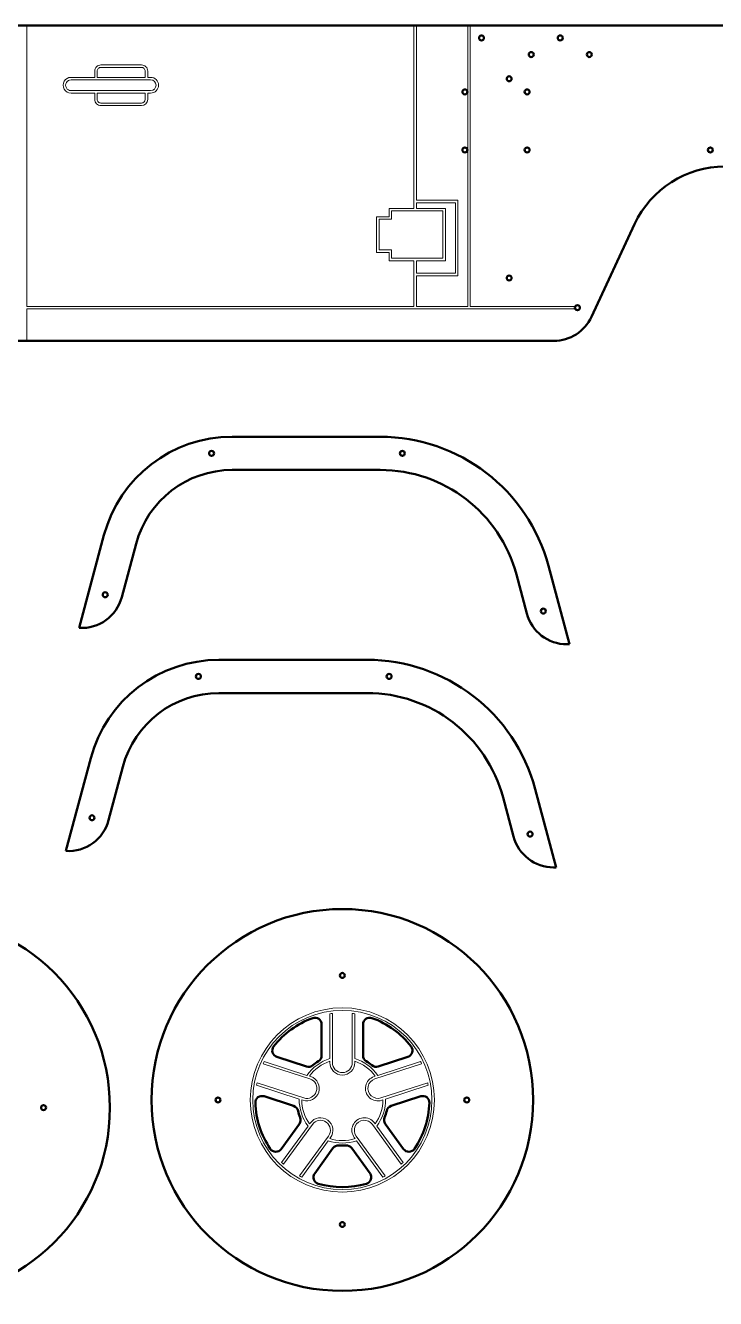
# Model space of a CAD drawing. Header units: millimetres. Extents: x -4457 to 5436, y 521 to 6420.
# Drawn here: x 830 to 1662, y 4861 to 6394 of the extents above; entities that cross this region are included whole.
import ezdxf

# ---------------------------------------------------------------- set-up
doc = ezdxf.new("R2010")
doc.units = ezdxf.units.MM
doc.header["$MEASUREMENT"] = 0
doc.layers.add('layer 1', color=7, linetype='Continuous')
doc.layers.add('layer 2', color=7, linetype='Continuous')

msp = doc.modelspace()

# ---------------------------------------------------------------- linework, layer by layer
at = {"layer": 'layer 1', "lineweight": 50}
for points in [[(2093.0169, 6394.3922), (2093.0169, 6394.3922), (15.0169, 6394.3922), (15.0169, 6394.3922)], [(1673.4654, 6224.3922), (1626.8296, 6224.3922), (1584.4175, 6197.3727), (1564.7084, 6155.1063)], [(1512.5542, 6043.2612), (1512.5542, 6043.2612), (1564.7084, 6155.1063), (1564.7084, 6155.1063)], [(1467.2388, 6014.3922), (1486.6704, 6014.3922), (1504.3421, 6025.6503), (1512.5542, 6043.2612)], [(720.0982, 6014.3922), (720.0982, 6014.3922), (1467.2388, 6014.3922), (1467.2388, 6014.3922)], [(1079.3071, 5898.8762), (1006.8902, 5898.8762), (943.5018, 5850.2367), (924.759, 5780.2873)], [(1257.8466, 5898.8762), (1257.8466, 5898.8762), (1079.3071, 5898.8762), (1079.3071, 5898.8762)], [(1460.6911, 5743.2282), (1436.091, 5835.0368), (1352.8938, 5898.8762), (1257.8466, 5898.8762)], [(1079.3071, 5858.8762), (1024.9944, 5858.8762), (977.4531, 5822.3966), (963.396, 5769.9345)], [(1079.3071, 5858.8762), (1079.3071, 5858.8762), (1257.8466, 5858.8762), (1257.8466, 5858.8762)], [(1422.054, 5732.8755), (1402.1397, 5807.1967), (1334.7896, 5858.8762), (1257.8466, 5858.8762)], [(924.759, 5780.2873), (924.759, 5780.2873), (894.8264, 5668.5775), (894.8264, 5668.5775)], [(946.1429, 5705.5452), (946.1429, 5705.5452), (963.396, 5769.9345), (963.396, 5769.9345)], [(1485.9726, 5648.8762), (1485.9726, 5648.8762), (1460.6911, 5743.2282), (1460.6911, 5743.2282)], [(1422.054, 5732.8755), (1422.054, 5732.8755), (1434.6316, 5685.9353), (1434.6316, 5685.9353)], [(894.8264, 5668.5775), (918.5426, 5667.1423), (939.9935, 5682.5952), (946.1429, 5705.5452)], [(1434.6316, 5685.9353), (1440.4888, 5664.0761), (1460.2976, 5648.8762), (1482.9279, 5648.8762)], [(1482.9279, 5648.8762), (1482.9279, 5648.8762), (1485.9726, 5648.8762), (1485.9726, 5648.8762)], [(1063.356, 5630.1427), (990.9391, 5630.1427), (927.5508, 5581.5031), (908.8079, 5511.5538)], [(1241.8956, 5630.1427), (1241.8956, 5630.1427), (1063.356, 5630.1427), (1063.356, 5630.1427)], [(1444.74, 5474.4947), (1420.14, 5566.3033), (1336.9427, 5630.1427), (1241.8956, 5630.1427)], [(1063.356, 5590.1427), (1009.0433, 5590.1427), (961.5021, 5553.663), (947.4449, 5501.201)], [(1063.356, 5590.1427), (1063.356, 5590.1427), (1241.8956, 5590.1427), (1241.8956, 5590.1427)], [(1406.1029, 5464.142), (1386.1886, 5538.4632), (1318.8385, 5590.1427), (1241.8956, 5590.1427)], [(908.8079, 5511.5538), (908.8079, 5511.5538), (878.8753, 5399.8439), (878.8753, 5399.8439)], [(930.1918, 5436.8117), (930.1918, 5436.8117), (947.4449, 5501.201), (947.4449, 5501.201)], [(1406.1029, 5464.142), (1406.1029, 5464.142), (1418.6805, 5417.2018), (1418.6805, 5417.2018)], [(1470.0215, 5380.1427), (1470.0215, 5380.1427), (1444.74, 5474.4947), (1444.74, 5474.4947)], [(878.8753, 5399.8439), (902.5915, 5398.4088), (924.0424, 5413.8617), (930.1918, 5436.8117)], [(1418.6805, 5417.2018), (1424.5377, 5395.3426), (1444.3465, 5380.1427), (1466.9768, 5380.1427)], [(1466.9768, 5380.1427), (1466.9768, 5380.1427), (1470.0215, 5380.1427), (1470.0215, 5380.1427)], [(1176.4826, 5198.593), (1157.851, 5191.8523), (1141.5068, 5179.9776), (1129.3385, 5164.3408)], [(1187.2043, 5153.5218), (1187.2043, 5153.5218), (1187.2043, 5191.0702), (1187.2043, 5191.0702)], [(1237.2043, 5191.0702), (1237.2043, 5191.0702), (1237.2043, 5153.5218), (1237.2043, 5153.5218)], [(1295.07, 5164.3408), (1282.9017, 5179.9776), (1266.5575, 5191.8523), (1247.9259, 5198.593)], [(1183.3947, 5146.7071), (1185.762, 5148.1628), (1187.2043, 5150.7427), (1187.2043, 5153.5218)], [(1237.2043, 5153.5218), (1237.2043, 5150.7428), (1238.6465, 5148.1628), (1241.0138, 5146.7071)], [(1133.18, 5151.8193), (1133.18, 5151.8193), (1168.8906, 5140.2162), (1168.8906, 5140.2162)], [(1168.8906, 5140.2162), (1171.5337, 5139.3574), (1174.433, 5139.9318), (1176.549, 5141.7334)], [(1183.3947, 5146.7071), (1180.9885, 5145.2275), (1178.6998, 5143.5646), (1176.549, 5141.7334)], [(1247.8595, 5141.7334), (1245.7087, 5143.5646), (1243.42, 5145.2275), (1241.0138, 5146.7071)], [(1247.8595, 5141.7334), (1249.9755, 5139.9318), (1252.8749, 5139.3574), (1255.5179, 5140.2162)], [(1255.5179, 5140.2162), (1255.5179, 5140.2162), (1291.2285, 5151.8193), (1291.2285, 5151.8193)], [(1107.2614, 5096.3942), (1107.9146, 5076.5915), (1114.1576, 5057.3778), (1125.2688, 5040.9731)], [(1153.4398, 5092.6634), (1153.4398, 5092.6634), (1117.7291, 5104.2665), (1117.7291, 5104.2665)], [(1158.7437, 5086.9344), (1158.0908, 5089.6357), (1156.0828, 5091.8046), (1153.4398, 5092.6634)], [(1270.9687, 5092.6634), (1268.3257, 5091.8046), (1266.3177, 5089.6357), (1265.6648, 5086.9344)], [(1306.6794, 5104.2665), (1306.6794, 5104.2665), (1270.9687, 5092.6634), (1270.9687, 5092.6634)], [(1299.1397, 5040.9731), (1310.251, 5057.3778), (1316.4939, 5076.5915), (1317.1472, 5096.3942)], [(1158.7437, 5086.9344), (1159.4074, 5084.1887), (1160.2816, 5081.4982), (1161.3586, 5078.8868)], [(1160.435, 5071.1344), (1162.0685, 5073.3827), (1162.4181, 5076.3176), (1161.3586, 5078.8867)], [(1263.05, 5078.8868), (1261.9904, 5076.3176), (1262.3401, 5073.3827), (1263.9736, 5071.1344)], [(1263.05, 5078.8868), (1264.1269, 5081.4982), (1265.0011, 5084.1887), (1265.6648, 5086.9344)], [(1138.3646, 5040.7571), (1138.3646, 5040.7571), (1160.435, 5071.1344), (1160.435, 5071.1344)], [(1263.9736, 5071.1344), (1263.9736, 5071.1344), (1286.044, 5040.7571), (1286.044, 5040.7571)], [(1200.8858, 5041.7451), (1200.8858, 5041.7451), (1178.8154, 5011.3678), (1178.8154, 5011.3678)], [(1207.9734, 5045.0192), (1205.2026, 5045.2329), (1202.5193, 5043.9934), (1200.8858, 5041.7451)], [(1207.9734, 5045.0192), (1210.7898, 5044.8019), (1213.6188, 5044.8019), (1216.4352, 5045.0192)], [(1223.5227, 5041.7451), (1221.8892, 5043.9934), (1219.206, 5045.2329), (1216.4352, 5045.0192)], [(1245.5931, 5011.3678), (1245.5931, 5011.3678), (1223.5227, 5041.7451), (1223.5227, 5041.7451)], [(1183.0676, 4998.9797), (1202.103, 4993.4817), (1222.3055, 4993.4817), (1241.3409, 4998.9797)]]:
    msp.add_open_spline(points, degree=3, dxfattribs=at)
for points, knots in [([(1383.0169, 6379.3922), (1383.0169, 6381.049), (1381.6738, 6382.3921), (1380.0169, 6382.3922), (1380.0169, 6382.3922), (1378.3601, 6382.3922), (1377.0169, 6381.049), (1377.0169, 6379.3922), (1377.0169, 6379.3922), (1377.0169, 6377.7353), (1378.3601, 6376.3922), (1380.0169, 6376.3922), (1380.0169, 6376.3922), (1381.6738, 6376.3921), (1383.0169, 6377.7353), (1383.0169, 6379.3921)], [0, 0, 0, 0, 0.2, 0.2, 0.2, 0.2, 0.4, 0.4, 0.4, 0.4, 0.6, 0.6, 0.6, 0.6, 1, 1, 1, 1]), ([(1478.0169, 6379.3922), (1478.0169, 6381.049), (1476.6738, 6382.3921), (1475.0169, 6382.3922), (1475.0169, 6382.3922), (1473.3601, 6382.3922), (1472.0169, 6381.049), (1472.0169, 6379.3922), (1472.0169, 6379.3922), (1472.0169, 6377.7353), (1473.3601, 6376.3922), (1475.0169, 6376.3922), (1475.0169, 6376.3922), (1476.6738, 6376.3921), (1478.0169, 6377.7353), (1478.0169, 6379.3921)], [0, 0, 0, 0, 0.2, 0.2, 0.2, 0.2, 0.4, 0.4, 0.4, 0.4, 0.6, 0.6, 0.6, 0.6, 1, 1, 1, 1]), ([(1443.0169, 6359.3922), (1443.0169, 6361.049), (1441.6738, 6362.3921), (1440.0169, 6362.3922), (1440.0169, 6362.3922), (1438.3601, 6362.3922), (1437.0169, 6361.049), (1437.0169, 6359.3922), (1437.0169, 6359.3922), (1437.0169, 6357.7353), (1438.3601, 6356.3922), (1440.0169, 6356.3922), (1440.0169, 6356.3922), (1441.6738, 6356.3921), (1443.0169, 6357.7353), (1443.0169, 6359.3921)], [0, 0, 0, 0, 0.2, 0.2, 0.2, 0.2, 0.4, 0.4, 0.4, 0.4, 0.6, 0.6, 0.6, 0.6, 1, 1, 1, 1]), ([(1513.0169, 6359.3922), (1513.0169, 6361.049), (1511.6738, 6362.3921), (1510.0169, 6362.3922), (1510.0169, 6362.3922), (1508.3601, 6362.3922), (1507.0169, 6361.049), (1507.0169, 6359.3922), (1507.0169, 6359.3922), (1507.0169, 6357.7353), (1508.3601, 6356.3922), (1510.0169, 6356.3922), (1510.0169, 6356.3922), (1511.6738, 6356.3921), (1513.0169, 6357.7353), (1513.0169, 6359.3921)], [0, 0, 0, 0, 0.2, 0.2, 0.2, 0.2, 0.4, 0.4, 0.4, 0.4, 0.6, 0.6, 0.6, 0.6, 1, 1, 1, 1]), ([(1416.3757, 6330.1544), (1416.3757, 6331.8113), (1415.0325, 6333.1544), (1413.3757, 6333.1544), (1413.3757, 6333.1544), (1411.7188, 6333.1544), (1410.3757, 6331.8113), (1410.3757, 6330.1544), (1410.3757, 6330.1544), (1410.3757, 6328.4976), (1411.7188, 6327.1544), (1413.3757, 6327.1544), (1413.3757, 6327.1544), (1415.0325, 6327.1544), (1416.3757, 6328.4976), (1416.3757, 6330.1544)], [0, 0, 0, 0, 0.2, 0.2, 0.2, 0.2, 0.4, 0.4, 0.4, 0.4, 0.6, 0.6, 0.6, 0.6, 1, 1, 1, 1]), ([(1363.0169, 6314.3922), (1363.0169, 6316.049), (1361.6738, 6317.3921), (1360.0169, 6317.3922), (1360.0169, 6317.3922), (1358.3601, 6317.3922), (1357.0169, 6316.049), (1357.0169, 6314.3922), (1357.0169, 6314.3922), (1357.0169, 6312.7353), (1358.3601, 6311.3922), (1360.0169, 6311.3922), (1360.0169, 6311.3922), (1361.6738, 6311.3921), (1363.0169, 6312.7353), (1363.0169, 6314.3921)], [0, 0, 0, 0, 0.2, 0.2, 0.2, 0.2, 0.4, 0.4, 0.4, 0.4, 0.6, 0.6, 0.6, 0.6, 1, 1, 1, 1]), ([(1438.0169, 6314.3922), (1438.0169, 6316.049), (1436.6738, 6317.3921), (1435.0169, 6317.3922), (1435.0169, 6317.3922), (1433.3601, 6317.3922), (1432.0169, 6316.049), (1432.0169, 6314.3922), (1432.0169, 6314.3922), (1432.0169, 6312.7353), (1433.3601, 6311.3922), (1435.0169, 6311.3922), (1435.0169, 6311.3922), (1436.6738, 6311.3921), (1438.0169, 6312.7353), (1438.0169, 6314.3921)], [0, 0, 0, 0, 0.2, 0.2, 0.2, 0.2, 0.4, 0.4, 0.4, 0.4, 0.6, 0.6, 0.6, 0.6, 1, 1, 1, 1]), ([(1363.0169, 6244.3922), (1363.0169, 6246.049), (1361.6738, 6247.3921), (1360.0169, 6247.3922), (1360.0169, 6247.3922), (1358.3601, 6247.3922), (1357.0169, 6246.049), (1357.0169, 6244.3922), (1357.0169, 6244.3922), (1357.0169, 6242.7353), (1358.3601, 6241.3922), (1360.0169, 6241.3922), (1360.0169, 6241.3922), (1361.6738, 6241.3921), (1363.0169, 6242.7353), (1363.0169, 6244.3921)], [0, 0, 0, 0, 0.2, 0.2, 0.2, 0.2, 0.4, 0.4, 0.4, 0.4, 0.6, 0.6, 0.6, 0.6, 1, 1, 1, 1]), ([(1438.0169, 6244.3922), (1438.0169, 6246.049), (1436.6738, 6247.3921), (1435.0169, 6247.3922), (1435.0169, 6247.3922), (1433.3601, 6247.3922), (1432.0169, 6246.049), (1432.0169, 6244.3922), (1432.0169, 6244.3922), (1432.0169, 6242.7353), (1433.3601, 6241.3922), (1435.0169, 6241.3922), (1435.0169, 6241.3922), (1436.6738, 6241.3921), (1438.0169, 6242.7353), (1438.0169, 6244.3921)], [0, 0, 0, 0, 0.2, 0.2, 0.2, 0.2, 0.4, 0.4, 0.4, 0.4, 0.6, 0.6, 0.6, 0.6, 1, 1, 1, 1]), ([(1658.9847, 6244.3922), (1658.9847, 6246.049), (1657.6415, 6247.3921), (1655.9847, 6247.3922), (1655.9847, 6247.3922), (1654.3278, 6247.3922), (1652.9847, 6246.049), (1652.9847, 6244.3922), (1652.9847, 6244.3922), (1652.9847, 6242.7353), (1654.3278, 6241.3922), (1655.9847, 6241.3922), (1655.9847, 6241.3922), (1657.6415, 6241.3921), (1658.9847, 6242.7353), (1658.9847, 6244.3921)], [0, 0, 0, 0, 0.2, 0.2, 0.2, 0.2, 0.4, 0.4, 0.4, 0.4, 0.6, 0.6, 0.6, 0.6, 1, 1, 1, 1]), ([(1416.3757, 6090.1544), (1416.3757, 6091.8113), (1415.0325, 6093.1544), (1413.3757, 6093.1544), (1413.3757, 6093.1544), (1411.7188, 6093.1544), (1410.3757, 6091.8113), (1410.3757, 6090.1544), (1410.3757, 6090.1544), (1410.3757, 6088.4976), (1411.7188, 6087.1544), (1413.3757, 6087.1544), (1413.3757, 6087.1544), (1415.0325, 6087.1544), (1416.3757, 6088.4976), (1416.3757, 6090.1544)], [0, 0, 0, 0, 0.2, 0.2, 0.2, 0.2, 0.4, 0.4, 0.4, 0.4, 0.6, 0.6, 0.6, 0.6, 1, 1, 1, 1]), ([(1498.6771, 6054.3922), (1498.6771, 6056.049), (1497.3339, 6057.3921), (1495.6771, 6057.3922), (1495.6771, 6057.3922), (1494.0202, 6057.3922), (1492.6771, 6056.049), (1492.6771, 6054.3922), (1492.6771, 6054.3922), (1492.6771, 6052.7353), (1494.0202, 6051.3922), (1495.6771, 6051.3922), (1495.6771, 6051.3922), (1497.3339, 6051.3921), (1498.6771, 6052.7353), (1498.6771, 6054.3921)], [0, 0, 0, 0, 0.2, 0.2, 0.2, 0.2, 0.4, 0.4, 0.4, 0.4, 0.6, 0.6, 0.6, 0.6, 1, 1, 1, 1]), ([(1057.5491, 5878.8762), (1057.5491, 5880.5331), (1056.206, 5881.8762), (1054.5491, 5881.8762), (1054.5491, 5881.8762), (1052.8923, 5881.8762), (1051.5491, 5880.5331), (1051.5491, 5878.8763), (1051.5491, 5878.8763), (1051.5491, 5877.2194), (1052.8922, 5875.8763), (1054.5491, 5875.8762), (1054.5491, 5875.8762), (1056.2059, 5875.8762), (1057.5491, 5877.2194), (1057.5491, 5878.8762)], [0, 0, 0, 0, 0.2, 0.2, 0.2, 0.2, 0.4, 0.4, 0.4, 0.4, 0.6, 0.6, 0.6, 0.6, 1, 1, 1, 1]), ([(1287.5491, 5878.8762), (1287.5491, 5880.5331), (1286.206, 5881.8762), (1284.5491, 5881.8762), (1284.5491, 5881.8762), (1282.8923, 5881.8762), (1281.5491, 5880.5331), (1281.5491, 5878.8763), (1281.5491, 5878.8763), (1281.5491, 5877.2194), (1282.8922, 5875.8763), (1284.5491, 5875.8762), (1284.5491, 5875.8762), (1286.2059, 5875.8762), (1287.5491, 5877.2194), (1287.5491, 5878.8762)], [0, 0, 0, 0, 0.2, 0.2, 0.2, 0.2, 0.4, 0.4, 0.4, 0.4, 0.6, 0.6, 0.6, 0.6, 1, 1, 1, 1]), ([(929.2499, 5708.5775), (929.2499, 5710.2343), (927.9067, 5711.5774), (926.2499, 5711.5775), (926.2499, 5711.5775), (924.593, 5711.5775), (923.2499, 5710.2343), (923.2499, 5708.5775), (923.2499, 5708.5775), (923.2499, 5706.9206), (924.593, 5705.5775), (926.2499, 5705.5775), (926.2499, 5705.5775), (927.9067, 5705.5774), (929.2499, 5706.9206), (929.2499, 5708.5774)], [0, 0, 0, 0, 0.2, 0.2, 0.2, 0.2, 0.4, 0.4, 0.4, 0.4, 0.6, 0.6, 0.6, 0.6, 1, 1, 1, 1]), ([(1457.5491, 5688.8762), (1457.5491, 5690.5331), (1456.206, 5691.8762), (1454.5491, 5691.8762), (1454.5491, 5691.8762), (1452.8923, 5691.8762), (1451.5491, 5690.5331), (1451.5491, 5688.8763), (1451.5491, 5688.8763), (1451.5491, 5687.2194), (1452.8922, 5685.8763), (1454.5491, 5685.8762), (1454.5491, 5685.8762), (1456.2059, 5685.8762), (1457.5491, 5687.2194), (1457.5491, 5688.8762)], [0, 0, 0, 0, 0.2, 0.2, 0.2, 0.2, 0.4, 0.4, 0.4, 0.4, 0.6, 0.6, 0.6, 0.6, 1, 1, 1, 1]), ([(1041.598, 5610.1427), (1041.598, 5611.7996), (1040.2549, 5613.1427), (1038.598, 5613.1427), (1038.598, 5613.1427), (1036.9412, 5613.1427), (1035.598, 5611.7996), (1035.598, 5610.1427), (1035.598, 5610.1427), (1035.598, 5608.4859), (1036.9412, 5607.1427), (1038.598, 5607.1427), (1038.598, 5607.1427), (1040.2549, 5607.1427), (1041.598, 5608.4859), (1041.598, 5610.1427)], [0, 0, 0, 0, 0.2, 0.2, 0.2, 0.2, 0.4, 0.4, 0.4, 0.4, 0.6, 0.6, 0.6, 0.6, 1, 1, 1, 1]), ([(1271.598, 5610.1427), (1271.598, 5611.7996), (1270.2549, 5613.1427), (1268.598, 5613.1427), (1268.598, 5613.1427), (1266.9412, 5613.1427), (1265.598, 5611.7996), (1265.598, 5610.1427), (1265.598, 5610.1427), (1265.598, 5608.4859), (1266.9412, 5607.1427), (1268.598, 5607.1427), (1268.598, 5607.1427), (1270.2549, 5607.1427), (1271.598, 5608.4859), (1271.598, 5610.1427)], [0, 0, 0, 0, 0.2, 0.2, 0.2, 0.2, 0.4, 0.4, 0.4, 0.4, 0.6, 0.6, 0.6, 0.6, 1, 1, 1, 1]), ([(913.2988, 5439.8439), (913.2988, 5441.5008), (911.9557, 5442.8439), (910.2988, 5442.8439), (910.2988, 5442.8439), (908.642, 5442.8439), (907.2988, 5441.5008), (907.2988, 5439.844), (907.2988, 5439.844), (907.2988, 5438.1871), (908.6419, 5436.844), (910.2988, 5436.8439), (910.2988, 5436.8439), (911.9557, 5436.8439), (913.2988, 5438.1871), (913.2988, 5439.8439)], [0, 0, 0, 0, 0.2, 0.2, 0.2, 0.2, 0.4, 0.4, 0.4, 0.4, 0.6, 0.6, 0.6, 0.6, 1, 1, 1, 1]), ([(1441.598, 5420.1427), (1441.598, 5421.7996), (1440.2549, 5423.1427), (1438.598, 5423.1427), (1438.598, 5423.1427), (1436.9412, 5423.1427), (1435.598, 5421.7996), (1435.598, 5420.1427), (1435.598, 5420.1427), (1435.598, 5418.4859), (1436.9412, 5417.1427), (1438.598, 5417.1427), (1438.598, 5417.1427), (1440.2549, 5417.1427), (1441.598, 5418.4859), (1441.598, 5420.1427)], [0, 0, 0, 0, 0.2, 0.2, 0.2, 0.2, 0.4, 0.4, 0.4, 0.4, 0.6, 0.6, 0.6, 0.6, 1, 1, 1, 1]), ([(1442.2043, 5099.8562), (1442.2043, 5226.8816), (1339.2299, 5329.856), (1212.2046, 5329.8562), (1212.2046, 5329.8562), (1085.1792, 5329.8563), (982.2046, 5226.8822), (982.2043, 5099.8568), (982.2043, 5099.8568), (982.2039, 4972.8314), (1085.178, 4869.8567), (1212.2034, 4869.8562), (1212.2034, 4869.8562), (1339.2287, 4869.8557), (1442.2036, 4972.8296), (1442.2043, 5099.855)], [0, 0, 0, 0, 0.2, 0.2, 0.2, 0.2, 0.4, 0.4, 0.4, 0.4, 0.6, 0.6, 0.6, 0.6, 1, 1, 1, 1]), ([(931.8891, 5090.6469), (931.8891, 5217.6723), (828.9147, 5320.6467), (701.8894, 5320.6469), (701.8894, 5320.6469), (574.864, 5320.6471), (471.8894, 5217.6729), (471.8891, 5090.6475), (471.8891, 5090.6475), (471.8887, 4963.6221), (574.8628, 4860.6474), (701.8881, 4860.6469), (701.8881, 4860.6469), (828.9135, 4860.6464), (931.8884, 4963.6203), (931.8891, 5090.6457)], [0, 0, 0, 0, 0.2, 0.2, 0.2, 0.2, 0.4, 0.4, 0.4, 0.4, 0.6, 0.6, 0.6, 0.6, 1, 1, 1, 1]), ([(1215.2043, 5249.8562), (1215.2043, 5251.513), (1213.8611, 5252.8562), (1212.2043, 5252.8562), (1212.2043, 5252.8562), (1210.5474, 5252.8562), (1209.2043, 5251.513), (1209.2043, 5249.8562), (1209.2043, 5249.8562), (1209.2043, 5248.1993), (1210.5474, 5246.8562), (1212.2043, 5246.8562), (1212.2043, 5246.8562), (1213.8611, 5246.8562), (1215.2043, 5248.1993), (1215.2043, 5249.8562)], [0, 0, 0, 0, 0.2, 0.2, 0.2, 0.2, 0.4, 0.4, 0.4, 0.4, 0.6, 0.6, 0.6, 0.6, 1, 1, 1, 1]), ([(1187.2043, 5191.0702), (1187.2043, 5193.6776), (1185.9336, 5196.1214), (1183.7992, 5197.619), (1183.7992, 5197.619), (1181.6648, 5199.1166), (1178.9345, 5199.4801), (1176.4826, 5198.593)], [0, 0, 0, 0, 0.333333333, 0.333333333, 0.333333333, 0.333333333, 1, 1, 1, 1]), ([(1247.9259, 5198.593), (1245.4741, 5199.4801), (1242.7437, 5199.1166), (1240.6093, 5197.619), (1240.6093, 5197.619), (1238.4749, 5196.1214), (1237.2043, 5193.6776), (1237.2043, 5191.0702)], [0, 0, 0, 0, 0.333333333, 0.333333333, 0.333333333, 0.333333333, 1, 1, 1, 1]), ([(1129.3385, 5164.3408), (1127.7372, 5162.2831), (1127.2392, 5159.5741), (1128.004, 5157.0814), (1128.004, 5157.0814), (1128.7687, 5154.5887), (1130.7002, 5152.625), (1133.18, 5151.8193)], [0, 0, 0, 0, 0.333333333, 0.333333333, 0.333333333, 0.333333333, 1, 1, 1, 1]), ([(1291.2285, 5151.8193), (1293.7083, 5152.625), (1295.6398, 5154.5886), (1296.4046, 5157.0814), (1296.4046, 5157.0814), (1297.1693, 5159.5741), (1296.6713, 5162.2831), (1295.07, 5164.3408)], [0, 0, 0, 0, 0.333333333, 0.333333333, 0.333333333, 0.333333333, 1, 1, 1, 1]), ([(854.8891, 5090.6469), (854.8891, 5092.3038), (853.5459, 5093.6469), (851.8891, 5093.6469), (851.8891, 5093.6469), (850.2322, 5093.6469), (848.8891, 5092.3038), (848.8891, 5090.6469), (848.8891, 5090.6469), (848.8891, 5088.9901), (850.2322, 5087.6469), (851.8891, 5087.6469), (851.8891, 5087.6469), (853.5459, 5087.6469), (854.8891, 5088.99), (854.8891, 5090.6469)], [0, 0, 0, 0, 0.2, 0.2, 0.2, 0.2, 0.4, 0.4, 0.4, 0.4, 0.6, 0.6, 0.6, 0.6, 1, 1, 1, 1]), ([(1065.2043, 5099.8562), (1065.2043, 5101.513), (1063.8611, 5102.8562), (1062.2043, 5102.8562), (1062.2043, 5102.8562), (1060.5474, 5102.8562), (1059.2043, 5101.513), (1059.2043, 5099.8562), (1059.2043, 5099.8562), (1059.2043, 5098.1993), (1060.5474, 5096.8562), (1062.2043, 5096.8562), (1062.2043, 5096.8562), (1063.8611, 5096.8562), (1065.2043, 5098.1993), (1065.2043, 5099.8562)], [0, 0, 0, 0, 0.2, 0.2, 0.2, 0.2, 0.4, 0.4, 0.4, 0.4, 0.6, 0.6, 0.6, 0.6, 1, 1, 1, 1]), ([(1117.7291, 5104.2665), (1115.2494, 5105.0722), (1112.5325, 5104.6189), (1110.4487, 5103.0517), (1110.4487, 5103.0517), (1108.3648, 5101.4846), (1107.1754, 5099.0002), (1107.2614, 5096.3942)], [0, 0, 0, 0, 0.333333333, 0.333333333, 0.333333333, 0.333333333, 1, 1, 1, 1]), ([(1317.1472, 5096.3942), (1317.2331, 5099.0002), (1316.0438, 5101.4846), (1313.9599, 5103.0517), (1313.9599, 5103.0517), (1311.876, 5104.6189), (1309.1592, 5105.0722), (1306.6794, 5104.2665)], [0, 0, 0, 0, 0.333333333, 0.333333333, 0.333333333, 0.333333333, 1, 1, 1, 1]), ([(1365.2043, 5099.8562), (1365.2043, 5101.513), (1363.8611, 5102.8562), (1362.2043, 5102.8562), (1362.2043, 5102.8562), (1360.5474, 5102.8562), (1359.2043, 5101.513), (1359.2043, 5099.8562), (1359.2043, 5099.8562), (1359.2043, 5098.1993), (1360.5474, 5096.8562), (1362.2043, 5096.8562), (1362.2043, 5096.8562), (1363.8611, 5096.8562), (1365.2043, 5098.1993), (1365.2043, 5099.8562)], [0, 0, 0, 0, 0.2, 0.2, 0.2, 0.2, 0.4, 0.4, 0.4, 0.4, 0.6, 0.6, 0.6, 0.6, 1, 1, 1, 1]), ([(1125.2688, 5040.9731), (1126.731, 5038.8142), (1129.1535, 5037.5035), (1131.7605, 5037.4605), (1131.7605, 5037.4605), (1134.3676, 5037.4175), (1136.832, 5038.6477), (1138.3646, 5040.7571)], [0, 0, 0, 0, 0.333333333, 0.333333333, 0.333333333, 0.333333333, 1, 1, 1, 1]), ([(1286.044, 5040.7571), (1287.5765, 5038.6477), (1290.041, 5037.4175), (1292.648, 5037.4605), (1292.648, 5037.4605), (1295.255, 5037.5035), (1297.6775, 5038.8142), (1299.1397, 5040.9731)], [0, 0, 0, 0, 0.333333333, 0.333333333, 0.333333333, 0.333333333, 1, 1, 1, 1]), ([(1178.8154, 5011.3678), (1177.2828, 5009.2584), (1176.8744, 5006.5345), (1177.7209, 5004.0683), (1177.7209, 5004.0683), (1178.5674, 5001.6022), (1180.5626, 4999.7033), (1183.0676, 4998.9797)], [0, 0, 0, 0, 0.333333333, 0.333333333, 0.333333333, 0.333333333, 1, 1, 1, 1]), ([(1241.3409, 4998.9797), (1243.8459, 4999.7033), (1245.8411, 5001.6022), (1246.6876, 5004.0683), (1246.6876, 5004.0683), (1247.5341, 5006.5344), (1247.1257, 5009.2584), (1245.5931, 5011.3678)], [0, 0, 0, 0, 0.333333333, 0.333333333, 0.333333333, 0.333333333, 1, 1, 1, 1]), ([(1215.2043, 4949.8562), (1215.2043, 4951.513), (1213.8611, 4952.8562), (1212.2043, 4952.8562), (1212.2043, 4952.8562), (1210.5474, 4952.8562), (1209.2043, 4951.513), (1209.2043, 4949.8562), (1209.2043, 4949.8562), (1209.2043, 4948.1993), (1210.5474, 4946.8562), (1212.2043, 4946.8562), (1212.2043, 4946.8562), (1213.8611, 4946.8562), (1215.2043, 4948.1993), (1215.2043, 4949.8562)], [0, 0, 0, 0, 0.2, 0.2, 0.2, 0.2, 0.4, 0.4, 0.4, 0.4, 0.6, 0.6, 0.6, 0.6, 1, 1, 1, 1])]:
    msp.add_open_spline(points, degree=3, knots=knots, dxfattribs=at)
at = {"layer": 'layer 2', "color": 240, "lineweight": 9}
for points in [[(831.5169, 6055.8922), (831.5169, 6055.8922), (831.5169, 6394.3922), (831.5169, 6394.3922)], [(1298.5169, 6394.3922), (1298.5169, 6394.3922), (1298.5169, 6173.8922), (1298.5169, 6173.8922)], [(1301.5169, 6183.8922), (1301.5169, 6183.8922), (1301.5169, 6394.3922), (1301.5169, 6394.3922)], [(1363.5169, 6394.3922), (1363.5169, 6394.3922), (1363.5169, 6055.8922), (1363.5169, 6055.8922)], [(1366.5169, 6055.8922), (1366.5169, 6055.8922), (1366.5169, 6394.3922), (1366.5169, 6394.3922)], [(913.5169, 6339.3922), (913.5169, 6339.3922), (913.5169, 6331.8922), (913.5169, 6331.8922)], [(916.5169, 6331.8922), (916.5169, 6331.8922), (916.5169, 6339.3922), (916.5169, 6339.3922)], [(970.0169, 6346.8922), (970.0169, 6346.8922), (921.0169, 6346.8922), (921.0169, 6346.8922)], [(921.0169, 6343.8922), (921.0169, 6343.8922), (970.0169, 6343.8922), (970.0169, 6343.8922)], [(974.5169, 6339.3922), (974.5169, 6339.3922), (974.5169, 6331.8922), (974.5169, 6331.8922)], [(977.5169, 6331.8922), (977.5169, 6331.8922), (977.5169, 6339.3922), (977.5169, 6339.3922)], [(913.5169, 6331.8922), (913.5169, 6331.8922), (885.0169, 6331.8922), (885.0169, 6331.8922)], [(885.0169, 6328.8922), (885.0169, 6328.8922), (981.0169, 6328.8922), (981.0169, 6328.8922)], [(974.5169, 6331.8922), (974.5169, 6331.8922), (916.5169, 6331.8922), (916.5169, 6331.8922)], [(981.0169, 6331.8922), (981.0169, 6331.8922), (977.5169, 6331.8922), (977.5169, 6331.8922)], [(981.0169, 6315.8922), (981.0169, 6315.8922), (885.0169, 6315.8922), (885.0169, 6315.8922)], [(885.0169, 6312.8922), (885.0169, 6312.8922), (913.5169, 6312.8922), (913.5169, 6312.8922)], [(913.5169, 6312.8922), (913.5169, 6312.8922), (913.5169, 6305.3922), (913.5169, 6305.3922)], [(916.5169, 6312.8922), (916.5169, 6312.8922), (974.5169, 6312.8922), (974.5169, 6312.8922)], [(916.5169, 6305.3922), (916.5169, 6305.3922), (916.5169, 6312.8922), (916.5169, 6312.8922)], [(970.0169, 6300.8922), (972.5022, 6300.8922), (974.5169, 6302.9069), (974.5169, 6305.3921)], [(970.0169, 6297.8922), (974.1591, 6297.8922), (977.5169, 6301.25), (977.5169, 6305.3921)], [(974.5169, 6312.8922), (974.5169, 6312.8922), (974.5169, 6305.3922), (974.5169, 6305.3922)], [(977.5169, 6312.8922), (977.5169, 6312.8922), (981.0169, 6312.8922), (981.0169, 6312.8922)], [(977.5169, 6305.3922), (977.5169, 6305.3922), (977.5169, 6312.8922), (977.5169, 6312.8922)], [(970.0169, 6300.8922), (970.0169, 6300.8922), (921.0169, 6300.8922), (921.0169, 6300.8922)], [(921.0169, 6297.8922), (921.0169, 6297.8922), (970.0169, 6297.8922), (970.0169, 6297.8922)], [(1351.5169, 6183.8922), (1351.5169, 6183.8922), (1301.5169, 6183.8922), (1301.5169, 6183.8922)], [(1351.5169, 6092.8922), (1351.5169, 6092.8922), (1351.5169, 6183.8922), (1351.5169, 6183.8922)], [(1268.5169, 6173.8922), (1268.5169, 6173.8922), (1268.5169, 6163.8922), (1268.5169, 6163.8922)], [(1298.5169, 6173.8922), (1298.5169, 6173.8922), (1268.5169, 6173.8922), (1268.5169, 6173.8922)], [(1271.5169, 6170.8922), (1271.5169, 6170.8922), (1333.5169, 6170.8922), (1333.5169, 6170.8922)], [(1271.5169, 6160.8922), (1271.5169, 6160.8922), (1271.5169, 6170.8922), (1271.5169, 6170.8922)], [(1301.5169, 6180.8922), (1301.5169, 6180.8922), (1348.5169, 6180.8922), (1348.5169, 6180.8922)], [(1301.5169, 6173.8922), (1301.5169, 6173.8922), (1301.5169, 6180.8922), (1301.5169, 6180.8922)], [(1336.5169, 6173.8922), (1336.5169, 6173.8922), (1301.5169, 6173.8922), (1301.5169, 6173.8922)], [(1333.5169, 6170.8922), (1333.5169, 6170.8922), (1333.5169, 6113.8922), (1333.5169, 6113.8922)], [(1336.5169, 6110.8922), (1336.5169, 6110.8922), (1336.5169, 6173.8922), (1336.5169, 6173.8922)], [(1348.5169, 6180.8922), (1348.5169, 6180.8922), (1348.5169, 6095.8922), (1348.5169, 6095.8922)], [(1253.5169, 6163.8922), (1253.5169, 6163.8922), (1253.5169, 6120.8922), (1253.5169, 6120.8922)], [(1268.5169, 6163.8922), (1268.5169, 6163.8922), (1253.5169, 6163.8922), (1253.5169, 6163.8922)], [(1256.5169, 6160.8922), (1256.5169, 6160.8922), (1271.5169, 6160.8922), (1271.5169, 6160.8922)], [(1256.5169, 6123.8922), (1256.5169, 6123.8922), (1256.5169, 6160.8922), (1256.5169, 6160.8922)], [(1253.5169, 6120.8922), (1253.5169, 6120.8922), (1268.5169, 6120.8922), (1268.5169, 6120.8922)], [(1271.5169, 6123.8922), (1271.5169, 6123.8922), (1256.5169, 6123.8922), (1256.5169, 6123.8922)], [(1268.5169, 6120.8922), (1268.5169, 6120.8922), (1268.5169, 6110.8922), (1268.5169, 6110.8922)], [(1271.5169, 6113.8922), (1271.5169, 6113.8922), (1271.5169, 6123.8922), (1271.5169, 6123.8922)], [(1268.5169, 6110.8922), (1268.5169, 6110.8922), (1298.5169, 6110.8922), (1298.5169, 6110.8922)], [(1333.5169, 6113.8922), (1333.5169, 6113.8922), (1271.5169, 6113.8922), (1271.5169, 6113.8922)], [(1298.5169, 6110.8922), (1298.5169, 6110.8922), (1298.5169, 6055.8922), (1298.5169, 6055.8922)], [(1301.5169, 6095.8922), (1301.5169, 6095.8922), (1301.5169, 6110.8922), (1301.5169, 6110.8922)], [(1301.5169, 6110.8922), (1301.5169, 6110.8922), (1336.5169, 6110.8922), (1336.5169, 6110.8922)], [(1348.5169, 6095.8922), (1348.5169, 6095.8922), (1301.5169, 6095.8922), (1301.5169, 6095.8922)], [(1301.5169, 6092.8922), (1301.5169, 6092.8922), (1351.5169, 6092.8922), (1351.5169, 6092.8922)], [(1301.5169, 6055.8922), (1301.5169, 6055.8922), (1301.5169, 6092.8922), (1301.5169, 6092.8922)], [(1298.5169, 6055.8922), (1298.5169, 6055.8922), (831.5169, 6055.8922), (831.5169, 6055.8922)], [(831.5169, 6052.8922), (831.5169, 6052.8922), (1493.079, 6052.8922), (1493.079, 6052.8922)], [(831.5169, 6014.3922), (831.5169, 6014.3922), (831.5169, 6052.8922), (831.5169, 6052.8922)], [(1363.5169, 6055.8922), (1363.5169, 6055.8922), (1301.5169, 6055.8922), (1301.5169, 6055.8922)], [(1493.079, 6055.8922), (1493.079, 6055.8922), (1366.5169, 6055.8922), (1366.5169, 6055.8922)], [(1200.2043, 5204.1682), (1199.2025, 5204.053), (1198.2023, 5203.9233), (1197.2043, 5203.7792)], [(1197.2043, 5149.6457), (1197.2043, 5149.6457), (1197.2043, 5203.7792), (1197.2043, 5203.7792)], [(1200.2043, 5204.1682), (1200.2043, 5204.1682), (1200.2043, 5144.8562), (1200.2043, 5144.8562)], [(1224.2043, 5144.8562), (1224.2043, 5144.8562), (1224.2043, 5204.1682), (1224.2043, 5204.1682)], [(1227.2043, 5203.7792), (1226.2062, 5203.9233), (1225.2061, 5204.053), (1224.2043, 5204.1682)], [(1227.2043, 5203.7792), (1227.2043, 5203.7792), (1227.2043, 5149.6457), (1227.2043, 5149.6457)], [(1118.0028, 5146.236), (1117.5574, 5145.3313), (1117.125, 5144.4202), (1116.7058, 5143.503)], [(1173.1149, 5125.1746), (1173.1149, 5125.1746), (1116.7058, 5143.503), (1116.7058, 5143.503)], [(1118.0028, 5146.236), (1118.0028, 5146.236), (1169.4868, 5129.5078), (1169.4868, 5129.5078)], [(1197.2043, 5149.6457), (1185.9556, 5146.2569), (1176.1859, 5139.1588), (1169.4868, 5129.5078)], [(1197.2043, 5146.5038), (1187.2563, 5143.3049), (1178.5914, 5137.0095), (1172.475, 5128.5369)], [(1197.2043, 5144.8562), (1197.2043, 5144.8562), (1197.2043, 5146.5038), (1197.2043, 5146.5038)], [(1254.9217, 5129.5078), (1248.2226, 5139.1588), (1238.453, 5146.2569), (1227.2043, 5149.6457)], [(1251.9335, 5128.5369), (1245.8171, 5137.0095), (1237.1523, 5143.3049), (1227.2043, 5146.5038)], [(1227.2043, 5146.5038), (1227.2043, 5146.5038), (1227.2043, 5144.8562), (1227.2043, 5144.8562)], [(1307.7027, 5143.503), (1307.7027, 5143.503), (1251.2936, 5125.1746), (1251.2936, 5125.1746)], [(1254.9217, 5129.5078), (1254.9217, 5129.5078), (1306.4057, 5146.236), (1306.4057, 5146.236)], [(1307.7027, 5143.503), (1307.2835, 5144.4202), (1306.8511, 5145.3313), (1306.4057, 5146.236)], [(1172.475, 5128.5369), (1172.475, 5128.5369), (1174.042, 5128.0278), (1174.042, 5128.0278)], [(1250.3666, 5128.0278), (1250.3666, 5128.0278), (1251.9335, 5128.5369), (1251.9335, 5128.5369)], [(1109.2894, 5120.6777), (1109.0895, 5119.6893), (1108.9037, 5118.6981), (1108.7323, 5117.7043)], [(1160.2163, 5100.9761), (1160.2163, 5100.9761), (1108.7323, 5117.7043), (1108.7323, 5117.7043)], [(1109.2894, 5120.6777), (1109.2894, 5120.6777), (1165.6985, 5102.3493), (1165.6985, 5102.3493)], [(1258.71, 5102.3493), (1258.71, 5102.3493), (1315.1191, 5120.6777), (1315.1191, 5120.6777)], [(1315.6762, 5117.7043), (1315.6762, 5117.7043), (1264.1922, 5100.9761), (1264.1922, 5100.9761)], [(1315.6762, 5117.7043), (1315.5048, 5118.6981), (1315.3191, 5119.6893), (1315.1191, 5120.6777)], [(1160.2163, 5100.9761), (1159.9633, 5089.2308), (1163.695, 5077.7458), (1170.8034, 5068.3924)], [(1163.2045, 5100.0052), (1163.1727, 5089.5556), (1166.4824, 5079.3695), (1172.6502, 5070.9342)], [(1164.7715, 5099.4961), (1164.7715, 5099.4961), (1163.2045, 5100.0052), (1163.2045, 5100.0052)], [(1251.7583, 5070.9342), (1257.9261, 5079.3694), (1261.2358, 5089.5554), (1261.204, 5100.005)], [(1253.6051, 5068.3924), (1260.7135, 5077.7458), (1264.4452, 5089.2306), (1264.1922, 5100.9759)], [(1261.204, 5100.0052), (1261.204, 5100.0052), (1259.6371, 5099.4961), (1259.6371, 5099.4961)], [(1138.9846, 5024.5974), (1138.9846, 5024.5974), (1170.8034, 5068.3924), (1170.8034, 5068.3924)], [(1176.0457, 5070.5038), (1176.0457, 5070.5038), (1141.183, 5022.5194), (1141.183, 5022.5194)], [(1172.6502, 5070.9342), (1172.6502, 5070.9342), (1173.6187, 5072.2672), (1173.6187, 5072.2672)], [(1283.2255, 5022.5194), (1283.2255, 5022.5194), (1248.3628, 5070.5038), (1248.3628, 5070.5038)], [(1250.7899, 5072.2672), (1250.7899, 5072.2672), (1251.7583, 5070.9342), (1251.7583, 5070.9342)], [(1253.6051, 5068.3924), (1253.6051, 5068.3924), (1285.424, 5024.5974), (1285.424, 5024.5974)], [(1160.5994, 5008.4125), (1160.5994, 5008.4125), (1195.4621, 5056.397), (1195.4621, 5056.397)], [(1195.074, 5050.7588), (1195.074, 5050.7588), (1163.2551, 5006.9639), (1163.2551, 5006.9639)], [(1195.074, 5050.7588), (1206.1663, 5046.8886), (1218.2423, 5046.8886), (1229.3346, 5050.7588)], [(1197.8892, 5054.6336), (1197.8892, 5054.6336), (1196.9207, 5053.3007), (1196.9207, 5053.3007)], [(1196.9207, 5053.3007), (1206.8491, 5050.0413), (1217.5594, 5050.0413), (1227.4878, 5053.3007)], [(1227.4878, 5053.3007), (1227.4878, 5053.3007), (1226.5194, 5054.6336), (1226.5194, 5054.6336)], [(1228.9464, 5056.397), (1228.9464, 5056.397), (1263.8091, 5008.4125), (1263.8091, 5008.4125)], [(1261.1534, 5006.9639), (1261.1534, 5006.9639), (1229.3346, 5050.7588), (1229.3346, 5050.7588)], [(1138.9846, 5024.5974), (1139.7074, 5023.8942), (1140.4402, 5023.2015), (1141.183, 5022.5194)], [(1283.2255, 5022.5194), (1283.9683, 5023.2015), (1284.7012, 5023.8942), (1285.424, 5024.5974)], [(1160.5994, 5008.4125), (1161.4776, 5007.9169), (1162.3629, 5007.434), (1163.2551, 5006.9639)], [(1261.1534, 5006.9639), (1262.0456, 5007.434), (1262.9309, 5007.9169), (1263.8091, 5008.4125)]]:
    msp.add_open_spline(points, degree=3, dxfattribs=at)
for points, knots in [([(921.0169, 6346.8922), (919.0278, 6346.8922), (917.1202, 6346.102), (915.7136, 6344.6955), (915.7136, 6344.6955), (914.3071, 6343.2889), (913.5169, 6341.3813), (913.5169, 6339.3922)], [0, 0, 0, 0, 0.333333333, 0.333333333, 0.333333333, 0.333333333, 1, 1, 1, 1]), ([(921.0169, 6343.8922), (919.8235, 6343.8922), (918.6789, 6343.418), (917.8349, 6342.5741), (917.8349, 6342.5741), (916.991, 6341.7302), (916.5169, 6340.5856), (916.5169, 6339.3922)], [0, 0, 0, 0, 0.333333333, 0.333333333, 0.333333333, 0.333333333, 1, 1, 1, 1]), ([(977.5169, 6339.3922), (977.5169, 6341.3813), (976.7268, 6343.2889), (975.3202, 6344.6955), (975.3202, 6344.6955), (973.9137, 6346.102), (972.0061, 6346.8922), (970.0169, 6346.8922)], [0, 0, 0, 0, 0.333333333, 0.333333333, 0.333333333, 0.333333333, 1, 1, 1, 1]), ([(974.5169, 6339.3922), (974.5169, 6340.5856), (974.0428, 6341.7302), (973.1989, 6342.5741), (973.1989, 6342.5741), (972.355, 6343.418), (971.2104, 6343.8922), (970.0169, 6343.8922)], [0, 0, 0, 0, 0.333333333, 0.333333333, 0.333333333, 0.333333333, 1, 1, 1, 1]), ([(885.0169, 6331.8922), (881.6229, 6331.8922), (878.4867, 6330.0815), (876.7897, 6327.1422), (876.7897, 6327.1422), (875.0927, 6324.2028), (875.0927, 6320.5815), (876.7897, 6317.6422), (876.7897, 6317.6422), (878.4867, 6314.7028), (881.6229, 6312.8922), (885.0169, 6312.8922)], [0, 0, 0, 0, 0.25, 0.25, 0.25, 0.25, 0.5, 0.5, 0.5, 0.5, 1, 1, 1, 1]), ([(885.0169, 6328.8922), (882.6947, 6328.8922), (880.5489, 6327.6533), (879.3878, 6325.6422), (879.3878, 6325.6422), (878.2267, 6323.631), (878.2267, 6321.1533), (879.3878, 6319.1422), (879.3878, 6319.1422), (880.5489, 6317.131), (882.6947, 6315.8922), (885.0169, 6315.8922)], [0, 0, 0, 0, 0.25, 0.25, 0.25, 0.25, 0.5, 0.5, 0.5, 0.5, 1, 1, 1, 1]), ([(981.0169, 6312.8922), (986.2636, 6312.8922), (990.5169, 6317.1454), (990.5169, 6322.3921), (990.5169, 6322.3921), (990.5169, 6327.6388), (986.2637, 6331.8921), (981.017, 6331.8922)], [0, 0, 0, 0, 0.333333333, 0.333333333, 0.333333333, 0.333333333, 1, 1, 1, 1]), ([(981.0169, 6315.8922), (984.6068, 6315.8922), (987.5169, 6318.8023), (987.5169, 6322.3921), (987.5169, 6322.3921), (987.5169, 6325.982), (984.6068, 6328.8921), (981.017, 6328.8922)], [0, 0, 0, 0, 0.333333333, 0.333333333, 0.333333333, 0.333333333, 1, 1, 1, 1]), ([(913.5169, 6305.3922), (913.5169, 6303.403), (914.3071, 6301.4954), (915.7136, 6300.0888), (915.7136, 6300.0888), (917.1202, 6298.6823), (919.0278, 6297.8922), (921.0169, 6297.8922)], [0, 0, 0, 0, 0.333333333, 0.333333333, 0.333333333, 0.333333333, 1, 1, 1, 1]), ([(916.5169, 6305.3922), (916.5169, 6304.1987), (916.991, 6303.0541), (917.8349, 6302.2102), (917.8349, 6302.2102), (918.6789, 6301.3663), (919.8235, 6300.8922), (921.0169, 6300.8922)], [0, 0, 0, 0, 0.333333333, 0.333333333, 0.333333333, 0.333333333, 1, 1, 1, 1]), ([(1323.2043, 5099.8562), (1323.2043, 5161.1597), (1273.508, 5210.8561), (1212.2044, 5210.8562), (1212.2044, 5210.8562), (1150.9009, 5210.8563), (1101.2044, 5161.16), (1101.2043, 5099.8565), (1101.2043, 5099.8565), (1101.2041, 5038.5529), (1150.9003, 4988.8564), (1212.2038, 4988.8562), (1212.2038, 4988.8562), (1273.5074, 4988.8559), (1323.2039, 5038.552), (1323.2043, 5099.8556)], [0, 0, 0, 0, 0.2, 0.2, 0.2, 0.2, 0.4, 0.4, 0.4, 0.4, 0.6, 0.6, 0.6, 0.6, 1, 1, 1, 1]), ([(1320.2043, 5099.8562), (1320.2043, 5159.5029), (1271.8511, 5207.8561), (1212.2044, 5207.8562), (1212.2044, 5207.8562), (1152.5577, 5207.8563), (1104.2044, 5159.5032), (1104.2043, 5099.8565), (1104.2043, 5099.8565), (1104.2041, 5040.2098), (1152.5571, 4991.8564), (1212.2038, 4991.8562), (1212.2038, 4991.8562), (1271.8505, 4991.8559), (1320.204, 5040.2089), (1320.2043, 5099.8556)], [0, 0, 0, 0, 0.2, 0.2, 0.2, 0.2, 0.4, 0.4, 0.4, 0.4, 0.6, 0.6, 0.6, 0.6, 1, 1, 1, 1]), ([(1197.2043, 5144.8562), (1197.2043, 5136.5719), (1203.92, 5129.8562), (1212.2042, 5129.8562), (1212.2042, 5129.8562), (1220.4885, 5129.8562), (1227.2042, 5136.5718), (1227.2043, 5144.8561)], [0, 0, 0, 0, 0.333333333, 0.333333333, 0.333333333, 0.333333333, 1, 1, 1, 1]), ([(1200.2043, 5144.8562), (1200.2043, 5138.2288), (1205.5768, 5132.8562), (1212.2042, 5132.8562), (1212.2042, 5132.8562), (1218.8316, 5132.8562), (1224.2042, 5138.2287), (1224.2043, 5144.8561)], [0, 0, 0, 0, 0.333333333, 0.333333333, 0.333333333, 0.333333333, 1, 1, 1, 1]), ([(1164.7715, 5099.4961), (1172.6503, 5096.9361), (1181.1126, 5101.2479), (1183.6726, 5109.1266), (1183.6726, 5109.1266), (1186.2326, 5117.0054), (1181.9208, 5125.4677), (1174.0421, 5128.0278)], [0, 0, 0, 0, 0.333333333, 0.333333333, 0.333333333, 0.333333333, 1, 1, 1, 1]), ([(1165.6985, 5102.3493), (1172.0016, 5100.3013), (1178.7714, 5103.7507), (1180.8194, 5110.0537), (1180.8194, 5110.0537), (1182.8674, 5116.3567), (1179.418, 5123.1266), (1173.115, 5125.1746)], [0, 0, 0, 0, 0.333333333, 0.333333333, 0.333333333, 0.333333333, 1, 1, 1, 1]), ([(1250.3666, 5128.0278), (1245.2699, 5126.3718), (1241.4438, 5122.1225), (1240.3296, 5116.8806), (1240.3296, 5116.8806), (1239.2154, 5111.6387), (1240.9824, 5106.2006), (1244.9649, 5102.6148), (1244.9649, 5102.6148), (1248.9474, 5099.0289), (1254.5404, 5097.8401), (1259.6371, 5099.4961)], [0, 0, 0, 0, 0.25, 0.25, 0.25, 0.25, 0.5, 0.5, 0.5, 0.5, 1, 1, 1, 1]), ([(1251.2936, 5125.1746), (1247.2163, 5123.8498), (1244.1554, 5120.4504), (1243.264, 5116.2569), (1243.264, 5116.2569), (1242.3727, 5112.0634), (1243.7862, 5107.7129), (1246.9722, 5104.8442), (1246.9722, 5104.8442), (1250.1582, 5101.9755), (1254.6327, 5101.0245), (1258.71, 5102.3493)], [0, 0, 0, 0, 0.25, 0.25, 0.25, 0.25, 0.5, 0.5, 0.5, 0.5, 1, 1, 1, 1]), ([(1197.8892, 5054.6336), (1202.7586, 5061.3357), (1201.2728, 5070.7163), (1194.5707, 5075.5856), (1194.5707, 5075.5856), (1187.8687, 5080.455), (1178.4881, 5078.9693), (1173.6187, 5072.2673)], [0, 0, 0, 0, 0.333333333, 0.333333333, 0.333333333, 0.333333333, 1, 1, 1, 1]), ([(1195.4621, 5056.397), (1199.3576, 5061.7587), (1198.1691, 5069.2631), (1192.8074, 5073.1586), (1192.8074, 5073.1586), (1187.4457, 5077.0541), (1179.9413, 5075.8655), (1176.0458, 5070.5039)], [0, 0, 0, 0, 0.333333333, 0.333333333, 0.333333333, 0.333333333, 1, 1, 1, 1]), ([(1250.7899, 5072.2672), (1247.6399, 5076.6027), (1242.4163, 5078.9284), (1237.0867, 5078.3682), (1237.0867, 5078.3682), (1231.7571, 5077.8081), (1227.1311, 5074.4471), (1224.9514, 5069.5515), (1224.9514, 5069.5515), (1222.7717, 5064.6558), (1223.3694, 5058.9691), (1226.5194, 5054.6336)], [0, 0, 0, 0, 0.25, 0.25, 0.25, 0.25, 0.5, 0.5, 0.5, 0.5, 1, 1, 1, 1]), ([(1248.3628, 5070.5038), (1245.8429, 5073.9722), (1241.664, 5075.8328), (1237.4003, 5075.3847), (1237.4003, 5075.3847), (1233.1366, 5074.9365), (1229.4358, 5072.2478), (1227.6921, 5068.3313), (1227.6921, 5068.3313), (1225.9483, 5064.4147), (1226.4265, 5059.8654), (1228.9464, 5056.397)], [0, 0, 0, 0, 0.25, 0.25, 0.25, 0.25, 0.5, 0.5, 0.5, 0.5, 1, 1, 1, 1])]:
    msp.add_open_spline(points, degree=3, knots=knots, dxfattribs=at)

doc.saveas('drawing.dxf')
